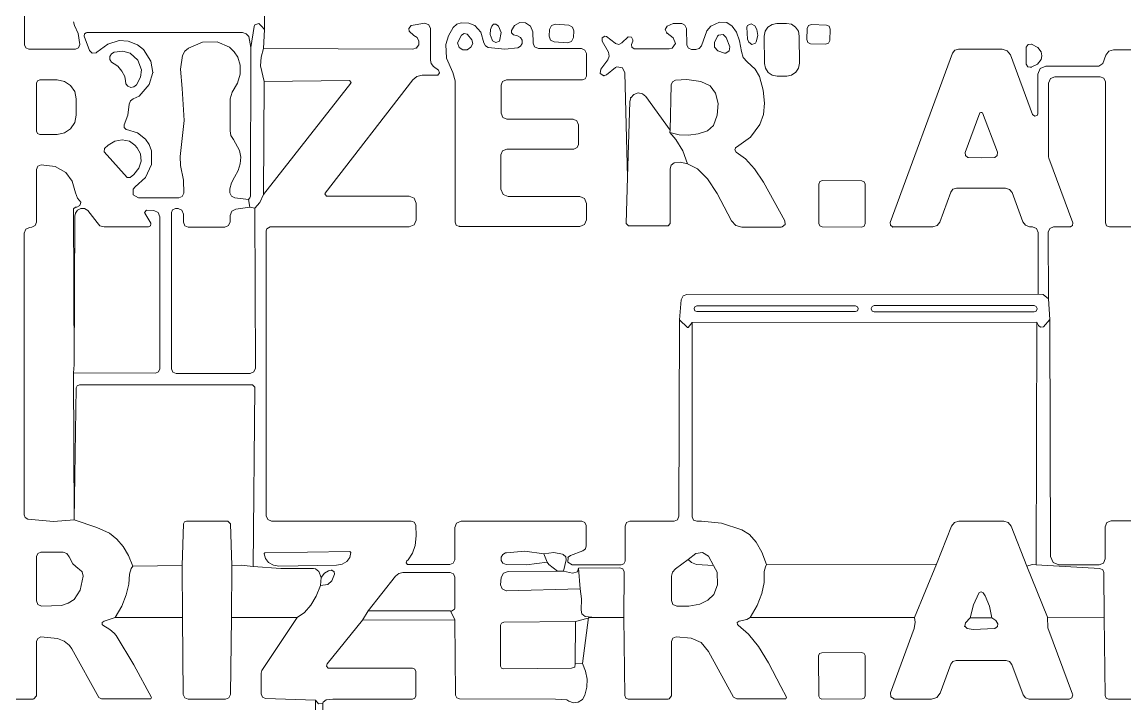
# Model space of a CAD drawing. Extents: x 0 to 650, y 0 to 488.
# Drawn here: x 127.1 to 269.5, y 84.4 to 172.5 of the extents above; entities that cross this region are included whole.
import ezdxf

# ---------------------------------------------------------------- set-up
doc = ezdxf.new("R2010")
doc.units = 0
doc.linetypes.add('Solid', pattern=[0])
doc.layers.add('Layer 1', color=7, linetype='Solid', lineweight=0)

msp = doc.modelspace()

# ---------------------------------------------------------------- linework, layer by layer
at = {"layer": 'Layer 1', "color": 47, "linetype": 'Solid', "lineweight": 0}
for p, q in [((127.45, 225.24), (127.45, 169.55)), ((133.91, 172.04), (133.76, 172.53)), ((134.38, 171), (133.91, 172.04)), ((134.59, 169.59), (134.38, 171)), ((127.45, 169.55), (127.61, 169.17)), ((134.43, 169.18), (134.59, 169.58)), ((134.59, 169.58), (134.59, 169.59)), ((127.61, 169.17), (127.99, 169.01)), ((127.99, 169.01), (134.03, 169.01)), ((134.03, 169.01), (134.43, 169.18)), ((129.11, 164.9), (128.99, 164.6)), ((128.99, 164.6), (128.99, 158.4)), ((129.41, 165.02), (129.11, 164.9)), ((131.65, 165.02), (129.41, 165.02)), ((132.6, 164.83), (131.65, 165.02)), ((133.4, 164.3), (132.6, 164.83)), ((133.94, 163.5), (133.4, 164.3)), ((134.13, 162.55), (133.94, 163.5)), ((134.13, 160.45), (134.13, 162.55)), ((134.13, 162.55), (134.13, 162.55)), ((133.4, 158.7), (133.94, 159.5)), ((133.94, 159.5), (134.13, 160.45)), ((134.13, 160.45), (134.13, 160.45)), ((128.99, 158.4), (129.11, 158.1)), ((129.11, 158.1), (129.41, 157.98)), ((131.65, 157.98), (132.6, 158.17)), ((132.6, 158.17), (133.4, 158.7)), ((129.41, 157.98), (131.65, 157.98)), ((129.18, 153.86), (129, 153.43)), ((129.6, 154.04), (129.18, 153.86)), ((131.42, 153.81), (129.6, 154.04)), ((132.77, 153.05), (131.42, 153.81)), ((129, 153.43), (129, 146.64)), ((133.59, 151.94), (132.77, 153.05)), ((132.77, 153.05), (132.77, 153.05)), ((134.02, 150.41), (133.59, 151.94)), ((134.31, 149.74), (134.02, 150.41)), ((134.73, 149.21), (134.31, 149.74)), ((133.8, 148.37), (134.02, 148.59)), ((133.88, 128.2), (133.8, 148.37)), ((134.02, 148.59), (134.2, 148.59)), ((134.2, 148.59), (134.59, 148.78)), ((134.59, 148.78), (134.73, 149.19)), ((134.73, 149.19), (134.73, 149.21)), ((127.61, 145.71), (127.42, 145.22)), ((128.09, 145.95), (127.61, 145.71)), ((128.41, 145.98), (128.09, 145.95)), ((128.83, 146.2), (128.41, 145.98)), ((129, 146.64), (128.83, 146.2)), ((127.42, 145.22), (127.42, 108.82)), ((133.88, 108.18), (133.76, 127.16)), ((127.42, 108.82), (127.55, 108.45)), ((127.55, 108.45), (127.89, 108.25)), ((127.89, 108.25), (131.21, 107.93)), ((131.21, 107.93), (133.88, 108.18)), ((129.55, 103.98), (129.16, 103.82)), ((132.43, 103.98), (129.55, 103.98)), ((132.93, 103.82), (132.43, 103.98)), ((129.16, 103.82), (129, 103.43)), ((129, 103.43), (129, 97.69)), ((133.24, 103.4), (132.93, 103.82)), ((133.7, 102.46), (133.24, 103.4)), ((213.16, 103.03), (211.49, 101.84)), ((134.36, 101.87), (133.7, 102.46)), ((134.5, 101.8), (134.36, 101.87)), ((134.91, 101.43), (134.5, 101.8)), ((135.04, 100.89), (134.91, 101.43)), ((141.01, 101.15), (140.93, 99.83)), ((141.22, 101.87), (141.01, 101.15)), ((141.42, 102.19), (141.22, 101.87)), ((147.87, 95.55), (147.82, 102.24)), ((154.22, 102.24), (154.17, 95.55)), ((160.53, 101.86), (156.97, 102.13)), ((164.75, 101.88), (160.53, 101.86)), ((165.02, 101.84), (164.75, 101.88)), ((165.46, 101.47), (165.02, 101.84)), ((165.76, 100.7), (165.46, 101.47)), ((204.34, 101.97), (198.97, 101.92)), ((204.71, 101.82), (204.34, 101.97)), ((204.87, 101.45), (204.71, 101.82)), ((204.84, 95.53), (204.87, 101.45)), ((204.87, 101.45), (204.87, 101.45)), ((211.12, 101.41), (210.99, 100.87)), ((211.49, 101.84), (211.12, 101.41)), ((216.66, 101.79), (216.42, 102.25)), ((216.9, 101.38), (216.66, 101.79)), ((216.94, 99.74), (216.9, 101.38)), ((222.97, 101.48), (222.96, 100.08)), ((223.11, 102.08), (222.97, 101.48)), ((223.27, 102.37), (223.11, 102.08)), ((242.38, 95.54), (245.21, 102.41)), ((256.89, 102.19), (259.55, 95.59)), ((266.32, 101.88), (258.09, 102.36)), ((266.68, 101.71), (266.32, 101.88)), ((266.83, 101.35), (266.68, 101.71)), ((266.87, 95.54), (266.83, 101.35)), ((134.65, 99.07), (135.04, 100.89)), ((140.93, 99.83), (140.59, 98.45)), ((210.99, 100.87), (210.99, 97.72)), ((216.45, 98.52), (216.94, 99.74)), ((222.96, 100.08), (222.66, 98.62)), ((133.85, 97.88), (134.65, 99.07)), ((140.59, 98.45), (140, 97.02)), ((164.41, 97.12), (165.1, 98.28)), ((165.1, 98.28), (165.66, 99.67)), ((199.19, 99.25), (199.39, 97.97)), ((215.68, 97.77), (216.45, 98.52)), ((222.66, 98.62), (222.05, 97.11)), ((250.68, 98.69), (250, 97.17)), ((250.72, 98.75), (250.68, 98.69)), ((250.99, 98.86), (250.72, 98.75)), ((251.24, 98.72), (250.99, 98.86)), ((251.48, 98.35), (251.24, 98.72)), ((252.07, 97.01), (251.48, 98.35)), ((251.48, 98.35), (251.48, 98.35)), ((129, 97.69), (129.19, 97.21)), ((129.19, 97.21), (129.65, 96.99)), ((129.65, 96.99), (132.21, 97.1)), ((132.21, 97.1), (133.11, 97.39)), ((133.11, 97.39), (133.85, 97.88)), ((140, 97.02), (139.17, 95.54)), ((163.6, 96.2), (164.41, 97.12)), ((199.39, 97.97), (199.32, 96.5)), ((210.99, 97.72), (211.18, 97.23)), ((211.18, 97.23), (211.66, 97.01)), ((211.66, 97.01), (213.24, 97.02)), ((213.24, 97.02), (214.63, 97.28)), ((214.63, 97.28), (215.68, 97.77)), ((222.05, 97.11), (221.15, 95.55)), ((250, 97.17), (249.57, 95.48)), ((252.35, 95.48), (252.07, 97.01)), ((162.67, 95.52), (163.6, 96.2)), ((199.32, 96.5), (199.4, 96)), ((199.4, 96), (199.4, 96)), ((199.4, 96), (199.86, 95.68)), ((199.86, 95.68), (200.69, 95.6))]:
    msp.add_line(p, q, dxfattribs=at)
at = {"layer": 'Layer 1', "color": 9, "linetype": 'Solid', "lineweight": 0}
for p, q in [((158.44, 171.54), (158.73, 207.44)), ((179.14, 172.35), (177.39, 172.06)), ((179.65, 172.15), (179.14, 172.35)), ((183.84, 172.4), (183.27, 172.21)), ((184.83, 172.37), (183.84, 172.4)), ((185.62, 172.06), (184.83, 172.37)), ((191.39, 172.42), (190.72, 172.06)), ((192.14, 172.38), (191.39, 172.42)), ((192.77, 171.96), (192.14, 172.38)), ((211.22, 172.31), (210.42, 171.98)), ((212.31, 172.31), (211.22, 172.31)), ((217.2, 172.46), (216.06, 171.98)), ((218.12, 172.42), (217.2, 172.46)), ((218.84, 171.96), (218.12, 172.42)), ((224.61, 172.32), (223.98, 172.19)), ((225.85, 172.32), (224.61, 172.32)), ((226.48, 172.2), (225.85, 172.32)), ((135.19, 170.95), (135.17, 170.66)), ((135.43, 171.12), (135.19, 170.95)), ((135.49, 171.13), (135.43, 171.12)), ((155.61, 171.13), (135.49, 171.13)), ((156.08, 170.99), (155.61, 171.13)), ((156.4, 170.63), (156.08, 170.99)), ((177.39, 172.06), (177.06, 171.66)), ((177.06, 171.66), (177.13, 171.33)), ((177.13, 171.33), (177.74, 170.76)), ((179.86, 171.64), (179.65, 172.15)), ((179.86, 167.57), (179.86, 171.64)), ((179.86, 171.64), (179.86, 171.64)), ((182.81, 171.81), (182.18, 170.72)), ((183.27, 172.21), (182.81, 171.81)), ((184.23, 171.03), (183.89, 170.81)), ((184.62, 170.92), (184.23, 171.03)), ((184.66, 170.89), (184.62, 170.92)), ((185.22, 170.21), (184.66, 170.89)), ((186.36, 171.19), (185.62, 172.06)), ((185.62, 172.06), (185.62, 172.06)), ((186.77, 169.8), (186.36, 171.19)), ((187.62, 171.54), (187.6, 170.89)), ((187.6, 170.89), (187.83, 170.18)), ((187.78, 171.98), (187.62, 171.54)), ((188.01, 172.2), (187.78, 171.98)), ((188.33, 172.2), (188.01, 172.2)), ((188.66, 171.98), (188.33, 172.2)), ((189.01, 171.16), (188.66, 171.98)), ((188.8, 170.03), (189.01, 171.16)), ((190.72, 172.06), (190.33, 171.41)), ((190.33, 171.41), (190.33, 171.12)), ((190.33, 171.12), (190.59, 170.86)), ((193.1, 171.21), (192.77, 171.96)), ((193.12, 169.79), (193.1, 171.21)), ((195.25, 171.54), (195.2, 170.68)), ((195.49, 172.03), (195.25, 171.54)), ((196.01, 172.2), (195.49, 172.03)), ((197.72, 172.09), (196.01, 172.2)), ((198.21, 171.85), (197.72, 172.09)), ((198.38, 171.34), (198.21, 171.85)), ((198.33, 170.48), (198.38, 171.34)), ((210.42, 171.98), (210.19, 171.54)), ((210.19, 171.54), (210.37, 171.09)), ((210.37, 171.09), (210.42, 171.04)), ((210.42, 171.04), (211.19, 170.44)), ((212.73, 172.09), (212.31, 172.31)), ((212.91, 171.64), (212.73, 172.09)), ((212.99, 169.51), (212.91, 171.64)), ((215.57, 171.38), (214.85, 169.43)), ((216.06, 171.98), (215.57, 171.38)), ((219.37, 171.19), (218.84, 171.96)), ((219.77, 170.08), (219.37, 171.19)), ((220.81, 172.04), (220.73, 171.85)), ((220.73, 171.85), (220.81, 170.29)), ((221.27, 172.27), (220.81, 172.04)), ((221.76, 172.01), (221.27, 172.27)), ((222.02, 171.51), (221.76, 172.01)), ((222.12, 170.76), (222.02, 171.51)), ((223.1, 171.3), (222.97, 170.67)), ((223.45, 171.83), (223.1, 171.3)), ((223.98, 172.19), (223.45, 171.83)), ((227.01, 171.85), (226.48, 172.2)), ((227.37, 171.32), (227.01, 171.85)), ((227.49, 170.69), (227.37, 171.32)), ((228.51, 171.68), (228.45, 170.23)), ((228.67, 172.05), (228.51, 171.68)), ((229.05, 172.18), (228.67, 172.05)), ((230.99, 172.11), (229.05, 172.18)), ((231.35, 171.95), (230.99, 172.11)), ((231.49, 171.57), (231.35, 171.95)), ((231.43, 170.12), (231.49, 171.57)), ((135.17, 170.66), (135.85, 168.82)), ((136.8, 168.6), (138.21, 169.65)), ((138.21, 169.65), (139.68, 170.09)), ((139.68, 170.09), (139.68, 170.09)), ((139.68, 170.09), (140.84, 170.01)), ((140.84, 170.01), (142.03, 169.56)), ((142.03, 169.56), (142.8, 168.95)), ((148.61, 169.13), (150.44, 169.9)), ((150.44, 169.9), (152.31, 169.94)), ((152.31, 169.94), (153.93, 169.24)), ((156.66, 169.19), (156.4, 170.63)), ((177.74, 170.76), (178.16, 170.48)), ((178.36, 169.54), (178.08, 169.16)), ((178.16, 170.48), (178.38, 170.03)), ((178.38, 170.03), (178.36, 169.54)), ((182.18, 170.72), (181.86, 169.59)), ((181.86, 169.59), (181.86, 169.59)), ((181.86, 169.59), (181.96, 167.83)), ((183.89, 170.81), (183.34, 169.79)), ((183.34, 169.79), (183.58, 169.2)), ((185.09, 169.23), (185.35, 169.73)), ((185.35, 169.73), (185.22, 170.21)), ((186.96, 169.41), (186.77, 169.8)), ((187.83, 170.18), (187.89, 170.08)), ((187.89, 170.08), (188.33, 169.84)), ((188.33, 169.84), (188.8, 170.03)), ((190.59, 170.86), (191.12, 170.7)), ((191.12, 170.7), (191.51, 170.51)), ((191.51, 170.51), (191.72, 170.16)), ((191.72, 169.74), (191.51, 169.37)), ((191.72, 170.16), (191.72, 169.74)), ((193.12, 169.76), (193.12, 169.79)), ((193.31, 169.27), (193.12, 169.76)), ((195.2, 170.68), (195.37, 170.17)), ((195.37, 170.17), (195.86, 169.93)), ((195.86, 169.93), (197.57, 169.82)), ((197.57, 169.82), (198.09, 169.99)), ((198.09, 169.99), (198.33, 170.48)), ((202.38, 170.66), (202.02, 170.45)), ((202.02, 170.45), (202.02, 170.02)), ((202.02, 170.02), (202.85, 168.6)), ((202.59, 170.61), (202.38, 170.66)), ((203.73, 169.76), (202.59, 170.61)), ((203.78, 169.71), (203.73, 169.76)), ((204.19, 169.58), (203.78, 169.71)), ((204.57, 169.8), (204.19, 169.58)), ((205.39, 170.59), (204.57, 169.8)), ((205.81, 170.55), (205.39, 170.59)), ((206.02, 170.19), (205.81, 170.55)), ((205.84, 169.59), (205.99, 170.02)), ((205.87, 169.23), (205.84, 169.59)), ((205.99, 170.02), (206.02, 170.19)), ((211.5, 169.73), (211.06, 169.1)), ((211.19, 170.44), (211.5, 169.73)), ((213.17, 169.1), (212.99, 169.51)), ((216.95, 170.65), (216.53, 169.86)), ((216.53, 169.86), (216.53, 169.24)), ((217.08, 170.78), (216.95, 170.65)), ((217.65, 170.88), (217.08, 170.78)), ((218.07, 170.49), (217.65, 170.88)), ((218.51, 169.28), (218.07, 170.49)), ((220.02, 168.67), (219.77, 170.08)), ((220.81, 170.29), (220.96, 169.9)), ((220.96, 169.9), (221.36, 169.59)), ((221.36, 169.59), (221.83, 169.75)), ((221.83, 169.75), (221.94, 169.93)), ((221.94, 169.93), (222.12, 170.76)), ((222.97, 170.67), (222.99, 167.15)), ((227.51, 167.17), (227.49, 170.69)), ((228.45, 170.23), (228.59, 169.85)), ((228.59, 169.85), (228.95, 169.69)), ((228.95, 169.69), (230.89, 169.62)), ((230.89, 169.62), (231.27, 169.75)), ((231.27, 169.75), (231.43, 170.12)), ((135.85, 168.82), (136.21, 168.47)), ((136.21, 168.47), (136.7, 168.52)), ((136.7, 168.52), (136.8, 168.6)), ((138.49, 168.05), (138.48, 167.64)), ((138.69, 168.4), (138.49, 168.05)), ((139.05, 168.59), (138.69, 168.4)), ((140.17, 168.71), (139.05, 168.59)), ((141.11, 168.46), (140.17, 168.71)), ((142.09, 167.56), (141.11, 168.46)), ((141.11, 168.46), (141.11, 168.46)), ((142.8, 168.95), (143.77, 167.45)), ((147.6, 166.41), (147.86, 168.19)), ((147.86, 168.19), (148.16, 168.73)), ((148.16, 168.73), (148.61, 169.13)), ((153.93, 169.24), (154.54, 168.66)), ((154.54, 168.66), (155, 167.95)), ((177.58, 168.99), (158.3, 169.08)), ((178.08, 169.16), (177.58, 168.99)), ((183.58, 169.2), (184.05, 168.91)), ((184.05, 168.91), (184.61, 168.92)), ((184.61, 168.92), (185.09, 169.23)), ((187.34, 169.21), (186.96, 169.41)), ((189.47, 168.97), (187.34, 169.21)), ((191.15, 169.16), (189.47, 168.97)), ((191.51, 169.37), (191.15, 169.16)), ((193.8, 169.06), (193.31, 169.27)), ((199.36, 169.06), (193.8, 169.06)), ((199.81, 168.87), (199.36, 169.06)), ((200, 168.42), (199.81, 168.87)), ((200, 165.51), (200, 168.42)), ((202.96, 168.09), (202.78, 167.61)), ((202.85, 168.6), (202.96, 168.09)), ((206.16, 169.03), (205.87, 169.23)), ((206.23, 169.02), (206.16, 169.03)), ((210.71, 169.02), (206.23, 169.02)), ((211.06, 169.1), (210.71, 169.02)), ((213.59, 168.93), (213.17, 169.1)), ((214.14, 168.93), (213.59, 168.93)), ((214.57, 169.07), (214.14, 168.93)), ((214.85, 169.43), (214.57, 169.07)), ((216.53, 169.24), (216.53, 169.24)), ((216.53, 169.24), (216.53, 169.24)), ((216.53, 169.24), (216.97, 168.78)), ((216.97, 168.78), (217.85, 168.49)), ((217.85, 168.49), (218.01, 168.48)), ((218.01, 168.48), (218.46, 168.76)), ((218.46, 168.76), (218.51, 169.28)), ((220.26, 167.93), (220.02, 168.67)), ((247.29, 168.48), (239.22, 146.59)), ((247.58, 168.85), (247.29, 168.48)), ((248.03, 168.99), (247.58, 168.85)), ((253.7, 168.99), (248.03, 168.99)), ((254.35, 168.79), (253.7, 168.99)), ((254.77, 168.25), (254.35, 168.79)), ((257.61, 160.56), (254.77, 168.25)), ((267.09, 168.23), (266.69, 167.14)), ((267.48, 168.73), (267.09, 168.23)), ((268.08, 168.92), (267.48, 168.73)), ((272.16, 168.92), (268.08, 168.92)), ((138.48, 167.64), (138.68, 167.29)), ((138.68, 167.29), (139.03, 167.09)), ((139.03, 167.09), (139.49, 166.79)), ((139.49, 166.79), (140.01, 166.16)), ((142.55, 166.32), (142.09, 167.56)), ((143.77, 167.45), (144.04, 165.98)), ((155, 167.95), (155.32, 166.91)), ((155.32, 166.91), (155.31, 165.75)), ((179.96, 167.13), (179.86, 167.57)), ((180.25, 166.77), (179.96, 167.13)), ((180.89, 166.28), (180.25, 166.77)), ((181.96, 167.83), (182.75, 165.96)), ((202.78, 167.61), (201.85, 166.4)), ((202.6, 165.69), (203.76, 166.62)), ((203.76, 166.62), (203.95, 166.7)), ((203.95, 166.7), (204.65, 166.58)), ((220.77, 167.34), (220.26, 167.93)), ((221.78, 166.41), (220.77, 167.34)), ((222.99, 167.15), (223.11, 166.52)), ((227.38, 166.54), (227.51, 167.17)), ((259.34, 166.78), (258.6, 166.48)), ((266.18, 166.78), (259.34, 166.78)), ((266.69, 167.14), (266.18, 166.78)), ((140.01, 166.16), (140.4, 165.45)), ((140.4, 165.45), (140.49, 164.91)), ((141.9, 164.36), (142.42, 165.35)), ((142.42, 165.35), (142.55, 166.32)), ((142.55, 166.32), (142.55, 166.32)), ((144.04, 165.98), (143.56, 164.44)), ((144.04, 165.98), (144.04, 165.98)), ((147.82, 163.89), (147.6, 166.41)), ((155.31, 165.75), (154.97, 164.6)), ((177.59, 165.01), (178.13, 165.45)), ((178.13, 165.45), (178.81, 165.61)), ((178.81, 165.61), (180.67, 165.61)), ((180.67, 165.61), (180.83, 165.65)), ((180.83, 165.65), (181.04, 165.95)), ((181.04, 165.95), (180.89, 166.28)), ((182.75, 165.96), (183.05, 164.88)), ((199.85, 165.16), (200, 165.51)), ((201.85, 166.4), (201.8, 165.85)), ((201.8, 165.85), (202.27, 165.56)), ((202.27, 165.56), (202.6, 165.69)), ((204.65, 166.58), (204.98, 165.95)), ((204.98, 165.95), (205.32, 152.46)), ((222.35, 165.46), (221.78, 166.41)), ((222.84, 163.67), (222.35, 165.46)), ((223.11, 166.52), (223.47, 165.99)), ((223.47, 165.99), (224, 165.64)), ((224, 165.64), (224.63, 165.52)), ((224.63, 165.52), (225.87, 165.52)), ((225.87, 165.52), (226.5, 165.65)), ((226.5, 165.65), (227.03, 166.01)), ((227.03, 166.01), (227.38, 166.54)), ((258.6, 166.48), (258.3, 165.74)), ((258.3, 165.74), (258.3, 160.68)), ((260.49, 165.41), (259.92, 165.18)), ((266.34, 165.41), (260.49, 165.41)), ((266.8, 165.22), (266.34, 165.41)), ((267.01, 164.77), (266.8, 165.22)), ((140.49, 164.91), (140.55, 164.51)), ((140.55, 164.51), (140.8, 164.19)), ((140.8, 164.19), (141.18, 164.04)), ((141.18, 164.04), (141.58, 164.1)), ((141.58, 164.1), (141.9, 164.36)), ((143.56, 164.44), (142.26, 162.93)), ((148.06, 159.75), (147.82, 163.89)), ((154.97, 164.6), (154.27, 163.42)), ((158.32, 150.19), (169.6, 164.59)), ((169.42, 164.94), (158.39, 164.81)), ((166.28, 150.36), (177.59, 165.01)), ((169.63, 164.66), (169.42, 164.94)), ((169.6, 164.59), (169.63, 164.66)), ((183.05, 164.88), (183.05, 146.63)), ((188.99, 164.33), (189.19, 164.81)), ((188.99, 160.7), (188.99, 164.33)), ((189.19, 164.81), (189.67, 165.01)), ((189.67, 165.01), (199.5, 165.01)), ((199.5, 165.01), (199.85, 165.16)), ((210.97, 164.36), (210.84, 158.54)), ((211.13, 164.78), (210.97, 164.36)), ((211.52, 165), (211.13, 164.78)), ((212.99, 165.07), (211.52, 165)), ((214.76, 164.82), (212.99, 165.07)), ((215.99, 164.23), (214.76, 164.82)), ((216.68, 163.32), (215.99, 164.23)), ((259.92, 165.18), (259.68, 164.61)), ((259.68, 164.61), (259.68, 164.61)), ((259.68, 164.61), (259.68, 155.09)), ((267.01, 164.74), (267.01, 164.77)), ((267.01, 146.56), (267.01, 164.74)), ((141.5, 162.57), (141.13, 162.32)), ((142.26, 162.93), (141.5, 162.57)), ((154.27, 163.42), (154, 162.58)), ((154, 162.58), (154, 158.44)), ((217.02, 161.98), (216.68, 163.32)), ((223.01, 162.03), (222.84, 163.67)), ((140.98, 161.9), (140.78, 160.46)), ((141.13, 162.32), (140.98, 161.9)), ((216.91, 160.47), (217.02, 161.98)), ((222.87, 160.56), (223.01, 162.03)), ((140.78, 160.46), (140.32, 159.2)), ((147.55, 155.11), (148.06, 159.75)), ((189.21, 160.16), (188.99, 160.7)), ((189.75, 159.93), (189.21, 160.16)), ((198.28, 159.93), (189.75, 159.93)), ((198.77, 159.72), (198.28, 159.93)), ((198.98, 159.23), (198.77, 159.72)), ((216.43, 159.13), (216.91, 160.47)), ((222.41, 159.24), (222.87, 160.56)), ((250.82, 160.74), (248.92, 155.65)), ((250.95, 160.79), (250.82, 160.74)), ((250.99, 160.79), (250.95, 160.79)), ((251.05, 160.79), (250.99, 160.79)), ((251.17, 160.74), (251.05, 160.79)), ((253.08, 155.66), (251.17, 160.74)), ((257.9, 160.33), (257.61, 160.56)), ((258.24, 160.48), (257.9, 160.33)), ((258.3, 160.68), (258.24, 160.48)), ((140.32, 159.2), (140.31, 158.85)), ((140.31, 158.85), (140.57, 158.61)), ((140.57, 158.61), (140.64, 158.6)), ((140.64, 158.6), (142.05, 158.17)), ((142.05, 158.17), (143.08, 157.37)), ((154, 158.44), (154.11, 157.83)), ((198.98, 156.68), (198.98, 159.23)), ((210.78, 158.21), (210.84, 158.54)), ((210.78, 158.21), (211.99, 157.93)), ((214.43, 158.04), (215.65, 158.43)), ((215.65, 158.43), (216.43, 159.13)), ((221.21, 157.63), (222.41, 159.24)), ((222.41, 159.24), (222.41, 159.24)), ((139.12, 157.1), (138.26, 156.57)), ((140.07, 157.28), (139.12, 157.1)), ((140.99, 157.1), (140.07, 157.28)), ((141.71, 156.57), (140.99, 157.1)), ((143.08, 157.37), (143.56, 156.65)), ((143.56, 156.65), (143.85, 155.84)), ((154.11, 157.83), (154.44, 157.3)), ((154.44, 157.3), (155.23, 155.9)), ((198.8, 156.26), (198.98, 156.68)), ((211.99, 157.93), (213.19, 157.87)), ((213.19, 157.87), (214.43, 158.04)), ((219.37, 156.34), (221.21, 157.63)), ((137.76, 156.13), (137.75, 155.74)), ((137.75, 155.74), (140.69, 152.41)), ((137.78, 156.15), (137.76, 156.13)), ((138.26, 156.57), (137.78, 156.15)), ((142.01, 156.24), (141.71, 156.57)), ((141.71, 156.57), (141.71, 156.57)), ((142.44, 155.45), (142.01, 156.24)), ((142.51, 154.52), (142.44, 155.45)), ((143.85, 155.84), (143.85, 154.09)), ((155.23, 155.9), (155.38, 155.05)), ((188.97, 155.32), (189.19, 155.86)), ((188.97, 150.88), (188.97, 155.32)), ((189.19, 155.86), (189.73, 156.08)), ((189.73, 156.08), (198.38, 156.08)), ((198.38, 156.08), (198.8, 156.26)), ((219.17, 155.96), (219.28, 156.28)), ((219.36, 155.68), (219.17, 155.96)), ((219.28, 156.28), (219.37, 156.34)), ((220.55, 154.81), (219.36, 155.68)), ((248.92, 155.65), (248.95, 155.25)), ((248.95, 155.25), (249.27, 155)), ((252.74, 155), (253.06, 155.25)), ((253.06, 155.25), (253.08, 155.66)), ((142.21, 153.59), (142.51, 154.52)), ((143.85, 154.09), (143.09, 152.41)), ((147.6, 153.94), (147.55, 155.11)), ((147.97, 152.06), (147.6, 153.94)), ((155.32, 154.17), (155.05, 153.3)), ((155.38, 155.05), (155.32, 154.17)), ((210.81, 153.54), (210.96, 154)), ((210.96, 154), (211.35, 154.29)), ((211.35, 154.29), (212.14, 154.4)), ((212.14, 154.4), (213.06, 154.19)), ((213.06, 154.19), (214.34, 153.53)), ((221.71, 153.53), (220.55, 154.81)), ((249.27, 155), (249.33, 154.99)), ((249.33, 154.99), (251, 154.95)), ((251, 154.95), (252.68, 154.99)), ((252.68, 154.99), (252.74, 155)), ((259.68, 155.09), (259.71, 154.92)), ((259.71, 154.92), (262.81, 146.55)), ((140.69, 152.41), (141.1, 152.39)), ((141.1, 152.39), (141.58, 152.81)), ((141.58, 152.81), (142.21, 153.59)), ((143.09, 152.41), (141.75, 151.18)), ((154.58, 152.46), (154.16, 151.7)), ((155.05, 153.3), (154.58, 152.46)), ((205.32, 152.46), (205.15, 146.48)), ((210.81, 146.48), (210.81, 153.54)), ((214.34, 153.53), (215.63, 152.22)), ((222.86, 151.82), (221.71, 153.53)), ((141.75, 151.18), (141.49, 150.91)), ((148.01, 150.37), (147.97, 152.06)), ((154.16, 151.7), (153.98, 150.93)), ((215.63, 152.22), (216.9, 150.33)), ((224.26, 149.29), (222.86, 151.82)), ((230.03, 151.56), (230.01, 146.46)), ((230.16, 151.87), (230.03, 151.56)), ((230.47, 152), (230.16, 151.87)), ((235.57, 151.98), (230.47, 152)), ((235.88, 151.85), (235.57, 151.98)), ((236.01, 151.54), (235.88, 151.85)), ((235.99, 146.44), (236.01, 151.54)), ((247.34, 150.88), (247.78, 151.02)), ((247.78, 151.02), (254.13, 151.02)), ((254.13, 151.02), (254.63, 150.86)), ((141.49, 150.91), (141.5, 150.16)), ((141.5, 150.16), (142.15, 149.79)), ((142.15, 149.79), (147.38, 149.79)), ((147.38, 149.79), (147.81, 149.96)), ((147.81, 149.96), (148.01, 150.37)), ((153.98, 150.93), (153.98, 150.93)), ((153.98, 150.93), (153.98, 150.43)), ((153.98, 150.43), (154.19, 149.99)), ((154.19, 149.99), (154.62, 149.78)), ((154.62, 149.78), (156.38, 149.57)), ((166.25, 150.3), (166.28, 150.36)), ((166.46, 150), (166.25, 150.3)), ((177.12, 150), (166.46, 150)), ((177.75, 149.74), (177.12, 150)), ((178.01, 149.1), (177.75, 149.74)), ((189.25, 150.22), (188.97, 150.88)), ((189.91, 149.94), (189.25, 150.22)), ((199.15, 149.94), (189.91, 149.94)), ((199.77, 149.68), (199.15, 149.94)), ((199.15, 149.94), (199.15, 149.94)), ((200.02, 149.06), (199.77, 149.68)), ((216.9, 150.33), (218.26, 147.72)), ((245.62, 146.62), (247.06, 150.52)), ((247.06, 150.52), (247.34, 150.88)), ((254.63, 150.86), (254.96, 150.45)), ((254.96, 150.45), (256.34, 146.69)), ((134.3, 148.17), (134.03, 147.78)), ((134.73, 148.38), (134.3, 148.17)), ((135.21, 148.38), (134.73, 148.38)), ((135.63, 148.15), (135.21, 148.38)), ((136.83, 146.6), (135.63, 148.15)), ((143.22, 148.18), (142.96, 147.88)), ((144.14, 148.15), (143.22, 148.18)), ((144.69, 147.9), (144.14, 148.15)), ((146.58, 148.24), (146.43, 147.88)), ((146.93, 148.39), (146.58, 148.24)), ((147.26, 148.39), (146.93, 148.39)), ((147.3, 148.39), (147.26, 148.39)), ((147.78, 148.17), (147.3, 148.39)), ((147.97, 147.68), (147.78, 148.17)), ((154.73, 148.32), (154.22, 148.04)), ((156.55, 148.57), (154.73, 148.32)), ((157.27, 127.76), (157.21, 148.45)), ((178.01, 146.89), (178.01, 149.1)), ((200.02, 146.95), (200.02, 149.06)), ((225.62, 146.81), (224.26, 149.29)), ((133.96, 147.42), (133.88, 128.2)), ((134.03, 147.78), (133.96, 147.42)), ((142.96, 147.88), (142.99, 147.81)), ((142.99, 147.81), (143.75, 146.49)), ((144.92, 147.33), (144.69, 147.9)), ((144.92, 127.66), (144.92, 147.33)), ((146.43, 147.88), (146.43, 127.69)), ((147.97, 146.61), (147.97, 147.68)), ((154.02, 146.69), (153.81, 146.2)), ((154.22, 148.04), (154.02, 147.5)), ((154.02, 147.5), (154.02, 146.69)), ((177.75, 146.27), (178.01, 146.89)), ((199.77, 146.33), (200.02, 146.95)), ((218.26, 147.72), (218.72, 146.8)), ((218.72, 146.8), (219.28, 146.21)), ((225.65, 146.33), (225.62, 146.81)), ((256.34, 146.69), (256.69, 146.23)), ((137.2, 146.17), (136.83, 146.6)), ((137.75, 146.01), (137.2, 146.17)), ((143.46, 146.01), (137.75, 146.01)), ((143.72, 146.14), (143.46, 146.01)), ((143.78, 146.41), (143.72, 146.14)), ((143.75, 146.49), (143.78, 146.41)), ((148.15, 146.17), (147.97, 146.61)), ((148.59, 145.99), (148.15, 146.17)), ((153.31, 145.99), (148.59, 145.99)), ((153.81, 146.2), (153.31, 145.99)), ((158.67, 145.49), (158.74, 145.75)), ((158.67, 108.66), (158.67, 145.49)), ((158.74, 145.75), (159.19, 146.01)), ((159.19, 146.01), (177.13, 146.01)), ((177.13, 146.01), (177.75, 146.27)), ((183.05, 146.63), (183.21, 146.24)), ((183.21, 146.24), (183.59, 146.08)), ((183.59, 146.08), (183.59, 146.08)), ((183.59, 146.08), (199.15, 146.08)), ((199.15, 146.08), (199.77, 146.33)), ((205.15, 146.48), (205.46, 146.16)), ((205.46, 146.16), (205.46, 146.16)), ((205.46, 146.16), (210.49, 146.16)), ((210.49, 146.16), (210.57, 146.17)), ((210.57, 146.17), (210.81, 146.48)), ((219.28, 146.21), (220.07, 145.99)), ((220.07, 145.99), (225.15, 145.99)), ((225.15, 145.99), (225.29, 146.01)), ((225.29, 146.01), (225.65, 146.33)), ((230.01, 146.46), (230.14, 146.15)), ((230.14, 146.15), (230.45, 146.02)), ((230.45, 146.02), (235.55, 146)), ((235.55, 146), (235.86, 146.13)), ((235.86, 146.13), (235.99, 146.44)), ((239.22, 146.59), (239.25, 146.23)), ((239.25, 146.23), (239.54, 146.02)), ((239.54, 146.02), (239.62, 146.01)), ((239.62, 146.01), (244.75, 146.01)), ((244.75, 146.01), (245.28, 146.18)), ((245.28, 146.18), (245.62, 146.62)), ((256.69, 146.23), (257.23, 146.03)), ((257.23, 146.03), (257.6, 146.02)), ((257.6, 146.02), (258.11, 145.82)), ((258.11, 145.82), (258.33, 145.31)), ((258.33, 145.31), (258.33, 145.31)), ((258.33, 145.31), (258.34, 137.32)), ((259.84, 145.83), (259.64, 145.34)), ((259.64, 145.34), (259.65, 136.73)), ((260.32, 146.03), (259.84, 145.83)), ((262.45, 146.03), (260.32, 146.03)), ((260.32, 146.03), (260.32, 146.03)), ((262.52, 146.04), (262.45, 146.03)), ((262.78, 146.22), (262.52, 146.04)), ((262.81, 146.55), (262.78, 146.22)), ((267.17, 146.17), (267.01, 146.56)), ((267.56, 146.01), (267.17, 146.17)), ((272.43, 146.01), (267.56, 146.01)), ((212.01, 134.02), (211.95, 108.62)), ((259.94, 103.41), (259.84, 134.07)), ((213.64, 133.67), (213.67, 108.55)), ((258.09, 102.36), (258.17, 133.72)), ((133.76, 127.16), (144.38, 127.12)), ((144.38, 127.12), (144.76, 127.28)), ((144.76, 127.28), (144.92, 127.66)), ((146.43, 127.69), (146.61, 127.26)), ((146.61, 127.26), (147.04, 127.08)), ((147.04, 127.08), (156.59, 127.08)), ((156.59, 127.08), (157.07, 127.28)), ((157.07, 127.28), (157.27, 127.76)), ((134.25, 125.48), (134.13, 125.2)), ((134.54, 125.6), (134.25, 125.48)), ((156.91, 125.6), (134.54, 125.6)), ((157.21, 125.3), (156.91, 125.6)), ((134.13, 125.2), (133.88, 108.18)), ((156.97, 102.13), (157.21, 125.3)), ((157.21, 125.3), (157.21, 125.3)), ((158.87, 108.19), (158.67, 108.66)), ((158.67, 108.66), (158.67, 108.66)), ((211.95, 108.62), (211.77, 108.17)), ((213.67, 108.55), (213.67, 108.54)), ((213.67, 108.54), (213.85, 108.13)), ((133.88, 108.18), (136.81, 107.19)), ((136.81, 107.19), (138.43, 106.44)), ((147.99, 107.65), (147.82, 102.24)), ((148.1, 107.9), (147.99, 107.65)), ((148.35, 108), (148.1, 107.9)), ((153.69, 108), (148.35, 108)), ((154.03, 107.66), (153.69, 108)), ((154.22, 102.24), (154.03, 107.66)), ((159.34, 108), (158.87, 108.19)), ((177.39, 108), (159.34, 108)), ((177.77, 107.85), (177.39, 108)), ((177.96, 107.49), (177.77, 107.85)), ((178.03, 106.08), (177.96, 107.49)), ((183.24, 107.75), (183, 107.16)), ((183, 107.16), (183, 103.01)), ((183.83, 107.99), (183.24, 107.75)), ((199.41, 107.99), (183.83, 107.99)), ((199.82, 107.82), (199.41, 107.99)), ((199.99, 107.41), (199.82, 107.82)), ((199.99, 104.79), (199.99, 107.41)), ((205.18, 107.8), (204.99, 107.35)), ((204.99, 107.35), (204.99, 102.82)), ((205.63, 107.99), (205.18, 107.8)), ((211.32, 107.99), (205.63, 107.99)), ((211.77, 108.17), (211.32, 107.99)), ((213.85, 108.13), (214.27, 107.98)), ((214.27, 107.98), (214.85, 107.99)), ((214.85, 107.99), (214.85, 107.99)), ((214.85, 107.99), (217.47, 107.71)), ((217.47, 107.71), (220.09, 106.86)), ((220.09, 106.86), (221.06, 106.25)), ((247.14, 107.33), (245.21, 102.41)), ((247.52, 107.82), (247.14, 107.33)), ((248.11, 108), (247.52, 107.82)), ((253.89, 108), (248.11, 108)), ((254.47, 107.82), (253.89, 108)), ((254.85, 107.34), (254.47, 107.82)), ((256.89, 102.19), (254.85, 107.34)), ((267.22, 107.8), (267, 107.26)), ((267, 107.26), (267, 103.11)), ((267.75, 108.02), (267.22, 107.8)), ((272.26, 108.02), (267.75, 108.02)), ((138.43, 106.44), (138.43, 106.44)), ((138.43, 106.44), (139.38, 105.68)), ((139.38, 105.68), (140.19, 104.72)), ((177.89, 104.86), (178.03, 106.08)), ((221.06, 106.25), (221.91, 105.29)), ((140.19, 104.72), (140.87, 103.56)), ((169.48, 104.06), (158.52, 103.9)), ((169.59, 103.95), (169.48, 104.06)), ((177.54, 103.84), (177.89, 104.86)), ((192.04, 104.1), (189.67, 103.91)), ((194.52, 103.76), (192.04, 104.1)), ((197.94, 103.56), (199.55, 104.15)), ((199.55, 104.15), (199.87, 104.4)), ((199.87, 104.4), (199.99, 104.79)), ((215, 103.96), (214.14, 103.8)), ((215.78, 103.45), (215, 103.96)), ((215, 103.96), (215, 103.96)), ((221.91, 105.29), (222.65, 104)), ((222.65, 104), (223.27, 102.37)), ((140.87, 103.56), (141.42, 102.19)), ((158.5, 103.9), (158.41, 103.79)), ((158.41, 103.79), (158.41, 103.76)), ((158.41, 103.76), (158.56, 103.15)), ((158.52, 103.9), (158.5, 103.9)), ((158.56, 103.15), (158.97, 102.64)), ((158.97, 102.64), (159.59, 102.3)), ((168.46, 102.42), (169.06, 102.78)), ((169.06, 102.78), (169.46, 103.3)), ((169.46, 103.3), (169.59, 103.92)), ((169.59, 103.92), (169.59, 103.95)), ((176.75, 102.61), (176.83, 102.87)), ((176.92, 102.4), (176.75, 102.61)), ((176.83, 102.87), (176.97, 103.01)), ((176.97, 103.01), (177.54, 103.84)), ((176.97, 103.01), (176.97, 103.01)), ((176.97, 103.01), (176.97, 103.01)), ((182.82, 102.56), (182.37, 102.38)), ((183, 103.01), (182.82, 102.56)), ((189.2, 103.7), (188.98, 103.34)), ((188.98, 103.34), (188.99, 102.92)), ((188.99, 102.92), (189.21, 102.57)), ((189.57, 103.89), (189.2, 103.7)), ((189.21, 102.57), (189.65, 102.38)), ((189.67, 103.91), (189.57, 103.89)), ((192.26, 102.36), (194.95, 102.7)), ((197.6, 102.68), (197.64, 103.33)), ((198.16, 102.34), (197.6, 102.68)), ((197.64, 103.33), (197.94, 103.56)), ((204.99, 102.82), (204.85, 102.48)), ((214.14, 103.8), (213.16, 103.03)), ((216.42, 102.25), (215.78, 103.45)), ((260.26, 102.65), (259.94, 103.41)), ((261.02, 102.34), (260.26, 102.65)), ((266.77, 102.57), (266.22, 102.34)), ((267, 103.11), (266.77, 102.57)), ((159.59, 102.3), (160.3, 102.19)), ((160.3, 102.19), (167.74, 102.29)), ((166.19, 101.25), (165.76, 100.7)), ((166.7, 101.57), (166.19, 101.25)), ((167.07, 101.64), (166.7, 101.57)), ((167.13, 101.64), (167.07, 101.64)), ((167.43, 101.46), (167.13, 101.64)), ((167.14, 100.28), (167.49, 101.12)), ((167.49, 101.12), (167.43, 101.46)), ((167.74, 102.29), (168.46, 102.42)), ((175.78, 101.24), (175.36, 100.9)), ((176.31, 101.36), (175.78, 101.24)), ((182.41, 101.36), (176.31, 101.36)), ((177.03, 102.38), (176.92, 102.4)), ((182.37, 102.38), (177.03, 102.38)), ((182.83, 101.19), (182.41, 101.36)), ((183, 100.77), (182.83, 101.19)), ((189.31, 101.26), (189.02, 100.69)), ((189.91, 101.5), (189.31, 101.26)), ((189.65, 102.38), (192.26, 102.36)), ((196.29, 101.53), (189.91, 101.5)), ((198.23, 101.25), (197.04, 101.52)), ((204.51, 102.34), (198.16, 102.34)), ((198.86, 101.44), (198.23, 101.25)), ((198.97, 101.92), (198.86, 101.44)), ((204.85, 102.48), (204.51, 102.34)), ((266.22, 102.34), (261.02, 102.34)), ((165.66, 99.67), (166.61, 99.79)), ((166.61, 99.79), (167.14, 100.28)), ((175.36, 100.9), (171.81, 96.38)), ((183, 96.71), (183, 100.77)), ((189.02, 100.69), (188.93, 99.78)), ((188.93, 99.78), (189.11, 99.23)), ((189.11, 99.23), (189.63, 98.98)), ((189.63, 98.98), (189.67, 98.98)), ((189.67, 98.98), (199.19, 99.25)), ((137.72, 95.08), (139.17, 95.54)), ((147.87, 95.55), (147.96, 85.6)), ((154.04, 85.6), (154.17, 95.55)), ((162.67, 95.52), (158.11, 88.71)), ((182.46, 96.42), (182.58, 96.35)), ((182.58, 96.35), (182.96, 96.61)), ((182.96, 96.61), (183, 96.71)), ((204.84, 95.53), (204.97, 85.45)), ((220.74, 95.3), (221.15, 95.55)), ((242.38, 95.54), (242.44, 94.94)), ((249.57, 95.48), (248.97, 94.87)), ((252.88, 95.13), (252.35, 95.48)), ((259.57, 94.22), (259.55, 95.59)), ((266.87, 95.54), (266.97, 85.46)), ((137.49, 94.91), (137.72, 95.08)), ((137.49, 94.63), (137.49, 94.91)), ((137.55, 94.55), (137.49, 94.63)), ((138.47, 93.97), (137.55, 94.55)), ((166.52, 89.56), (171.08, 95.18)), ((183, 95.22), (183.09, 85.59)), ((189.05, 94.82), (188.93, 94.53)), ((188.93, 94.53), (188.93, 89.26)), ((189.33, 94.94), (189.05, 94.82)), ((198.58, 95.03), (189.33, 94.94)), ((219.49, 94.91), (219.72, 95.08)), ((219.51, 94.63), (219.49, 94.91)), ((219.59, 94.54), (219.51, 94.63)), ((220.93, 93.38), (219.59, 94.54)), ((219.72, 95.08), (220.74, 95.3)), ((242.34, 94.12), (239.28, 85.81)), ((242.44, 94.94), (242.34, 94.12)), ((248.97, 94.87), (248.85, 94.41)), ((248.85, 94.41), (249.18, 94.13)), ((249.18, 94.13), (249.94, 93.98)), ((249.94, 93.98), (252.73, 94.11)), ((252.73, 94.11), (253.07, 94.37)), ((253.11, 94.73), (252.88, 95.13)), ((253.07, 94.37), (253.11, 94.73)), ((253.11, 94.73), (253.11, 94.73)), ((262.78, 85.64), (259.57, 94.22)), ((128.99, 92.42), (129.16, 92.84)), ((129.16, 92.84), (129.57, 93.03)), ((129.57, 93.03), (131.73, 92.81)), ((131.73, 92.81), (132.56, 92.46)), ((139.04, 93.53), (138.47, 93.97)), ((139.29, 93.22), (139.04, 93.53)), ((141.59, 89.4), (139.29, 93.22)), ((210.99, 92.43), (211.17, 92.87)), ((211.17, 92.87), (211.61, 93.05)), ((211.61, 93.05), (213.55, 92.86)), ((213.55, 92.86), (214.81, 92.29)), ((222.22, 91.78), (220.93, 93.38)), ((128.99, 85.43), (128.99, 92.42)), ((132.56, 92.46), (133.23, 91.95)), ((133.23, 91.95), (133.23, 91.95)), ((133.23, 91.95), (133.25, 91.93)), ((133.25, 91.93), (133.56, 91.51)), ((133.56, 91.51), (137.03, 85.22)), ((210.99, 85.43), (210.99, 92.43)), ((214.81, 92.29), (215.78, 91.13)), ((223.52, 89.7), (222.22, 91.78)), ((215.78, 91.13), (219.01, 85.26)), ((230.11, 90.87), (229.99, 90.59)), ((229.99, 90.59), (230.01, 85.39)), ((230.39, 90.99), (230.11, 90.87)), ((235.59, 91.01), (230.39, 90.99)), ((235.87, 90.89), (235.59, 91.01)), ((235.99, 90.61), (235.87, 90.89)), ((236.01, 85.41), (235.99, 90.61)), ((247.06, 89.52), (247.33, 89.87)), ((247.33, 89.87), (247.75, 90)), ((247.75, 90), (254.19, 90)), ((254.19, 90), (254.65, 89.86)), ((254.65, 89.86), (254.94, 89.48)), ((143.85, 85.22), (141.59, 89.4)), ((158.11, 88.71), (158, 88.36)), ((158, 88.36), (158, 85.67)), ((166.46, 89.24), (166.52, 89.56)), ((166.68, 89.01), (166.46, 89.24)), ((166.79, 88.99), (166.68, 89.01)), ((177.56, 88.99), (166.79, 88.99)), ((177.87, 88.86), (177.56, 88.99)), ((178, 88.56), (177.87, 88.86)), ((178, 85.42), (178, 88.56)), ((178, 88.56), (178, 88.56)), ((188.93, 89.26), (188.93, 89.26)), ((188.93, 89.26), (189.04, 89)), ((189.04, 89), (189.31, 88.9)), ((189.31, 88.9), (198.1, 88.99)), ((198.1, 88.99), (198.52, 89.14)), ((198.52, 89.14), (198.57, 89.53)), ((199.9, 88.59), (199.48, 89.58)), ((200.1, 87.57), (199.9, 88.59)), ((225.13, 86.61), (223.52, 89.7)), ((245.68, 85.78), (247.06, 89.52)), ((254.94, 89.48), (256.39, 85.54)), ((200.07, 86.54), (200.1, 87.57)), ((200.1, 87.57), (200.1, 87.57)), ((147.96, 85.6), (148.14, 85.17)), ((153.85, 85.17), (154.04, 85.6)), ((158, 85.67), (158.17, 85.25)), ((183.09, 85.59), (183.1, 85.51)), ((183.1, 85.51), (183.28, 85.17)), ((199.49, 84.95), (199.82, 85.49)), ((199.82, 85.49), (200.07, 86.54)), ((204.97, 85.45), (205.09, 85.13)), ((225.84, 85.23), (225.13, 86.61)), ((239.28, 85.81), (239.32, 85.3)), ((245.24, 85.21), (245.68, 85.78)), ((256.39, 85.54), (256.7, 85.15)), ((262.7, 85.17), (262.8, 85.56)), ((262.8, 85.56), (262.78, 85.64)), ((266.97, 85.46), (267.11, 85.13)), ((123.47, 85), (128.56, 85)), ((128.56, 85), (128.67, 85.01)), ((128.67, 85.01), (128.99, 85.43)), ((137.03, 85.22), (137.39, 85.01)), ((137.39, 85.01), (143.72, 85.01)), ((143.72, 85.01), (143.75, 85.01)), ((143.75, 85.01), (143.85, 85.22)), ((148.14, 85.17), (148.57, 84.99)), ((148.57, 84.99), (153.42, 84.99)), ((153.42, 84.99), (153.85, 85.17)), ((158.17, 85.25), (158.59, 85.06)), ((158.59, 85.06), (165.02, 84.84)), ((165.97, 84.47), (166.01, 84.59)), ((166.01, 84.59), (166.42, 84.9)), ((166.42, 84.9), (167.26, 85)), ((167.26, 85), (177.55, 84.99)), ((177.55, 84.99), (177.86, 85.11)), ((177.86, 85.11), (178, 85.41)), ((178, 85.41), (178, 85.42)), ((183.28, 85.17), (183.64, 85.04)), ((183.64, 85.04), (196, 85)), ((196, 85), (197.48, 84.89)), ((197.48, 84.89), (197.72, 84.71)), ((197.72, 84.71), (198.32, 84.52)), ((198.32, 84.52), (198.95, 84.6)), ((198.95, 84.6), (199.49, 84.95)), ((205.09, 85.13), (205.4, 84.99)), ((205.4, 84.99), (205.43, 84.99)), ((205.43, 84.99), (210.55, 84.99)), ((210.55, 84.99), (210.67, 85.01)), ((210.67, 85.01), (210.99, 85.43)), ((219.01, 85.26), (219.43, 85.01)), ((219.43, 85.01), (225.71, 85.01)), ((225.71, 85.01), (225.74, 85.01)), ((225.74, 85.01), (225.84, 85.23)), ((230.01, 85.39), (230.13, 85.11)), ((230.13, 85.11), (230.41, 84.99)), ((230.41, 84.99), (235.61, 85.01)), ((235.61, 85.01), (235.89, 85.13)), ((235.89, 85.13), (236.01, 85.41)), ((239.32, 85.3), (239.73, 85.01)), ((239.73, 85.01), (239.84, 85)), ((239.84, 85), (244.56, 85)), ((244.56, 85), (245.24, 85.21)), ((256.7, 85.15), (257.17, 85)), ((257.17, 85), (262.33, 85)), ((262.33, 85), (262.7, 85.17)), ((267.11, 85.13), (267.44, 84.99)), ((267.44, 84.99), (272.52, 84.99))]:
    msp.add_line(p, q, dxfattribs=at)
at = {"layer": 'Layer 1', "color": 250, "linetype": 'Solid', "lineweight": 0}
for p, q in [((157.1, 171.9), (156.66, 169.19)), ((157.21, 172.14), (157.1, 171.9)), ((157.69, 172.3), (157.21, 172.14)), ((158.07, 171.96), (157.69, 172.3)), ((158.44, 171.54), (158.07, 171.96)), ((157.99, 167.95), (158.3, 169.08)), ((157.92, 166.82), (157.99, 167.95)), ((158.39, 164.81), (157.92, 166.82)), ((156.38, 149.57), (156.55, 148.57)), ((157.82, 149.16), (158.32, 150.19)), ((157.21, 148.45), (157.82, 149.16)), ((258.99, 137.28), (258.34, 137.32)), ((259.65, 136.73), (258.99, 137.28)), ((212.01, 134.02), (213.06, 133.03)), ((259.84, 134.07), (259.03, 133.1)), ((213.06, 133.03), (213.14, 133.01)), ((213.14, 133.01), (213.64, 133.67)), ((258.37, 133.29), (258.17, 133.72)), ((258.65, 133.05), (258.37, 133.29)), ((259.01, 133.09), (258.65, 133.05)), ((259.03, 133.1), (259.01, 133.09)), ((195.78, 103.92), (194.52, 103.76)), ((194.95, 102.7), (195.16, 102.39)), ((196.91, 103.72), (195.78, 103.92)), ((197.01, 103.68), (196.91, 103.72)), ((197.33, 103.4), (197.01, 103.68)), ((197.04, 101.52), (197.38, 102.97)), ((197.38, 102.97), (197.33, 103.4)), ((195.16, 102.39), (196.29, 101.53)), ((200.28, 95.52), (200.69, 95.6))]:
    msp.add_line(p, q, dxfattribs=at)
at = {"layer": 'Layer 1', "color": 252, "linetype": 'Solid', "lineweight": 0}
for p, q in [((158.3, 169.08), (158.44, 171.54)), ((257.03, 169.59), (256.8, 169.26)), ((257.43, 169.64), (257.03, 169.59)), ((257.46, 169.64), (257.43, 169.64)), ((258.28, 169.22), (257.46, 169.64)), ((156.62, 150), (156.66, 169.19)), ((256.79, 168.15), (256.78, 167.05)), ((256.8, 169.26), (256.79, 168.15)), ((258.74, 168.65), (258.28, 169.22)), ((258.73, 167.64), (258.83, 168.14)), ((258.83, 168.14), (258.74, 168.65)), ((258.74, 168.65), (258.74, 168.65)), ((256.78, 167.05), (257.01, 166.72)), ((257.01, 166.72), (257.41, 166.66)), ((257.41, 166.66), (257.44, 166.67)), ((257.44, 166.67), (258.27, 167.07)), ((258.27, 167.07), (258.73, 167.64)), ((158.39, 164.81), (158.32, 150.19)), ((156.38, 149.57), (156.54, 149.78)), ((156.54, 149.78), (156.62, 150)), ((157.21, 148.45), (156.55, 148.57)), ((212.48, 137.09), (212.24, 136.6)), ((212.99, 137.29), (212.48, 137.09)), ((258.34, 137.32), (212.99, 137.29)), ((259.84, 134.07), (259.65, 136.73)), ((212.24, 136.6), (212.01, 134.02)), ((214.01, 135.71), (213.91, 135.46)), ((213.91, 135.46), (213.91, 135.44)), ((213.91, 135.44), (214.01, 135.19)), ((214.26, 135.81), (214.01, 135.71)), ((234.74, 135.81), (214.26, 135.81)), ((234.99, 135.71), (234.74, 135.81)), ((235.09, 135.46), (234.99, 135.71)), ((234.99, 135.19), (235.09, 135.44)), ((235.09, 135.44), (235.09, 135.46)), ((236.89, 135.75), (236.78, 135.48)), ((236.78, 135.48), (236.78, 135.42)), ((236.78, 135.42), (236.89, 135.15)), ((237.16, 135.86), (236.89, 135.75)), ((257.82, 135.86), (237.16, 135.86)), ((258.09, 135.75), (257.82, 135.86)), ((258.2, 135.48), (258.09, 135.75)), ((258.09, 135.15), (258.2, 135.42)), ((258.2, 135.42), (258.2, 135.48)), ((214.01, 135.19), (214.26, 135.09)), ((214.26, 135.09), (234.74, 135.09)), ((234.74, 135.09), (234.99, 135.19)), ((236.89, 135.15), (237.16, 135.04)), ((237.16, 135.04), (257.82, 135.04)), ((257.82, 135.04), (258.09, 135.15)), ((258.17, 133.72), (213.64, 133.67)), ((194.52, 103.76), (194.95, 102.7)), ((197.04, 101.52), (196.29, 101.53)), ((171.81, 96.38), (171.08, 95.18)), ((183, 95.22), (182.46, 96.42)), ((200.69, 95.6), (198.58, 95.03)), ((198.57, 89.53), (199.48, 89.58)), ((165.41, 84.38), (165.02, 84.84)), ((165.97, 84.47), (165.41, 84.38))]:
    msp.add_line(p, q, dxfattribs=at)
at = {"layer": 'Layer 1', "color": 251, "linetype": 'Solid', "lineweight": 0}
for p, q in [((205.74, 162.72), (205.61, 162.22)), ((206.13, 163.15), (205.74, 162.72)), ((206.68, 163.33), (206.13, 163.15)), ((207.25, 163.23), (206.68, 163.33)), ((207.7, 162.86), (207.25, 163.23)), ((210.84, 158.54), (207.7, 162.86)), ((205.61, 162.22), (205.32, 152.46)), ((211.54, 157.32), (210.78, 158.21)), ((212.44, 155.86), (211.54, 157.32)), ((213.06, 154.19), (212.44, 155.86))]:
    msp.add_line(p, q, dxfattribs=at)
at = {"layer": 'Layer 1', "color": 8, "linetype": 'Solid', "lineweight": 0}
for p, q in [((133.88, 128.2), (133.76, 127.16)), ((213.56, 102.65), (213.16, 103.03)), ((214.24, 102.39), (213.56, 102.65)), ((147.82, 102.24), (141.42, 102.19)), ((155.44, 102.31), (154.22, 102.24)), ((156.97, 102.13), (155.44, 102.31)), ((198.97, 101.92), (199.19, 99.25)), ((216.42, 102.25), (214.24, 102.39)), ((245.21, 102.41), (223.27, 102.37)), ((257.56, 102.4), (256.89, 102.19)), ((258.09, 102.36), (257.56, 102.4)), ((165.76, 100.7), (165.66, 99.67)), ((139.17, 95.54), (147.87, 95.55)), ((154.17, 95.55), (162.67, 95.52)), ((200.28, 95.52), (204.84, 95.53)), ((221.15, 95.55), (242.38, 95.54)), ((252.35, 95.48), (249.57, 95.48)), ((259.55, 95.59), (266.87, 95.54))]:
    msp.add_line(p, q, dxfattribs=at)
at = {"layer": 'Layer 1', "color": 254, "linetype": 'Solid', "lineweight": 0}
for p, q in [((182.46, 96.42), (171.81, 96.38)), ((199.48, 89.58), (200.28, 95.52)), ((171.08, 95.18), (183, 95.22)), ((198.57, 89.53), (198.58, 95.03)), ((165.02, 84.84), (164.98, 62.3)), ((166.21, 63.38), (165.97, 84.47))]:
    msp.add_line(p, q, dxfattribs=at)
at = {"layer": 'Layer 1', "color": 9, "linetype": 'Solid', "lineweight": 0}
for p in [(210.37, 171.09), (178.08, 169.16), (144.04, 165.98), (202.27, 165.56), (140.57, 158.61), (219.28, 156.28), (183.59, 146.08), (239.54, 146.02), (262.52, 146.04), (197.64, 103.33), (167.13, 101.64), (248.85, 94.41), (248.85, 94.41), (239.73, 85.01)]:
    msp.add_point(p, dxfattribs=at)
at = {"layer": 'Layer 1', "color": 252, "linetype": 'Solid', "lineweight": 0}
msp.add_point((257.41, 166.66), dxfattribs=at)
at = {"layer": 'Layer 1', "color": 251, "linetype": 'Solid', "lineweight": 0}
msp.add_point((205.74, 162.72), dxfattribs=at)

doc.saveas('drawing.dxf')
